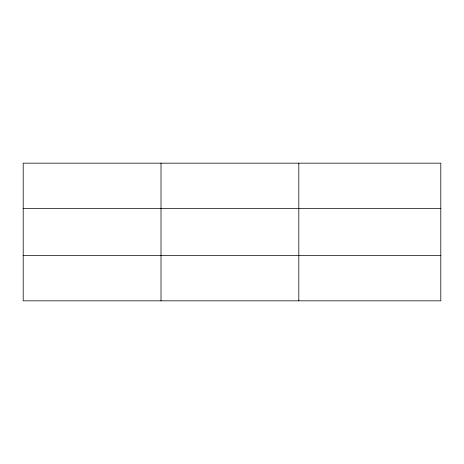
<?xml version="1.0" encoding="UTF-8"?>
<svg xmlns="http://www.w3.org/2000/svg" width="464" height="464" viewBox="0 0 464 464"><rect width="100%" height="100%" fill="white"/><g stroke="black" fill="none" stroke-linecap="round" stroke-linejoin="round"><path stroke-width="0.7" d="M161.008 163.166L161.008 300.834M298.816 163.166L298.816 300.834M440.8 255.403L440.8 300.834L23.2 300.834L23.2 163.166L440.8 163.166L440.8 255.403L23.2 255.403M23.2 208.597L440.8 208.597"/></g></svg>
